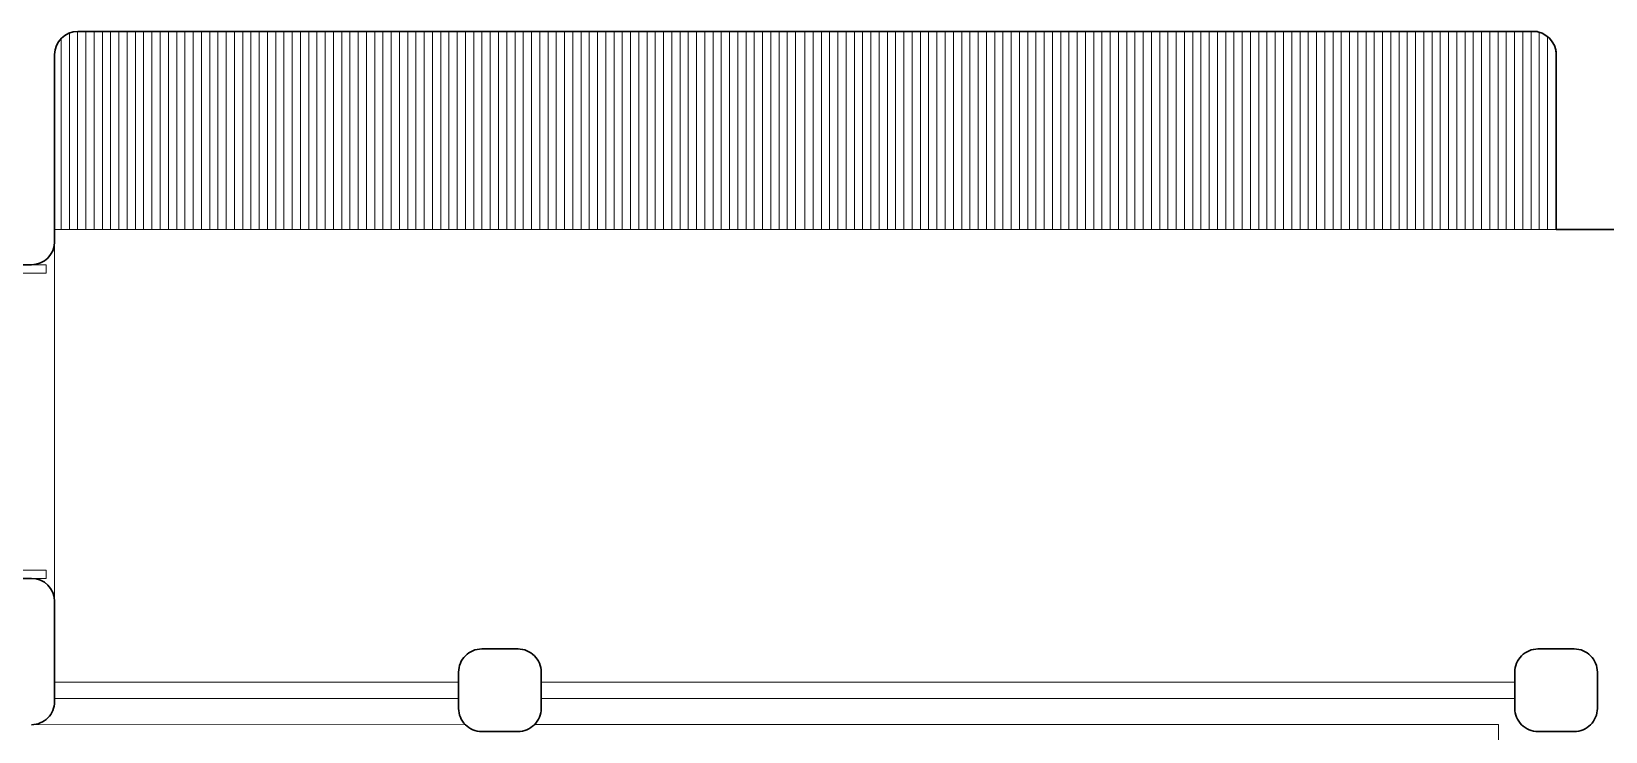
# Model space of a CAD drawing. Header units: metres. Extents: x -44 to 358, y -246 to 48.
# Drawn here: x 83.094 to 87.863, y -100.135 to -98.014 of the extents above; entities that cross this region are included whole.
import ezdxf

# ---------------------------------------------------------------- set-up
doc = ezdxf.new("R2010")
doc.units = ezdxf.units.M
doc.header["$LTSCALE"] = 0.3
for name, color, linetype, lineweight in [('A-DOOR', 7, 'Continuous', 5), ('A-WALL', 7, 'Continuous', 30), ('closets', 33, 'Continuous', 0), ('muros bajitos', 252, 'Continuous', 5), ('piso', 251, 'Continuous', 18)]:
    doc.layers.add(name, color=color, linetype=linetype, lineweight=lineweight)

# ---------------------------------------------------------------- blocks, each defined once
blk = doc.blocks.new('puerta 1.00')
at = {"layer": 'A-DOOR'}
for p, q in [((-0.15, -0.0125), (-0.9369, -0.3949)), ((-0.1376, -0.038), (-0.9245, -0.4204)), ((-0.1376, -0.038), (-0.15, -0.0125)), ((-0.8946, -0.3743), (-0.8996, -0.3641)), ((-0.8777, -0.3661), (-0.8826, -0.3559)), ((-0.9369, -0.3949), (-0.9245, -0.4204)), ((-0.8822, -0.3998), (-0.8772, -0.4101)), ((-0.8653, -0.3916), (-0.8603, -0.4018))]:
    blk.add_line(p, q, dxfattribs=at)
for points in [[(-0.05, 0), (-0.05, -0.025), (-0.125, -0.025), (-0.125, -0.0125), (-0.2, -0.0125), (-0.2, 0), (-0.05, 0)], [(-0.05, -0.95), (-0.05, -0.925), (-0.125, -0.925), (-0.125, -0.9375), (-0.2, -0.9375), (-0.2, -0.95), (-0.05, -0.95)]]:
    blk.add_lwpolyline(points, dxfattribs=at)
blk.add_arc((0.0366, 0.1602), 1.1229, 211.1336, 257.8343, dxfattribs=at)
for points in [[(-0.8982, -0.3642), (-0.9033, -0.3642), (-0.912, -0.3591), (-0.917, -0.3504), (-0.917, -0.3403), (-0.912, -0.3316), (-0.9033, -0.3265), (-0.8932, -0.3265), (-0.8844, -0.3316), (-0.8794, -0.3403), (-0.8794, -0.3504), (-0.8844, -0.3591), (-0.8932, -0.3642), (-0.8982, -0.3642)], [(-0.8617, -0.4394), (-0.8667, -0.4394), (-0.8754, -0.4344), (-0.8805, -0.4256), (-0.8805, -0.4156), (-0.8754, -0.4068), (-0.8667, -0.4018), (-0.8566, -0.4018), (-0.8479, -0.4068), (-0.8428, -0.4156), (-0.8428, -0.4257), (-0.8479, -0.4344), (-0.8566, -0.4394), (-0.8617, -0.4394)]]:
    blk.add_open_spline(points, degree=2, dxfattribs=at)
blk = doc.blocks.new('PL MUEBLES 2N NASAS 09')
at = {"layer": 'closets'}
h = blk.add_hatch(dxfattribs=at)
h.set_pattern_fill('LINE', color=2, scale=0.2, angle=90)
h.set_pattern_definition([(90, (-744.81614, 303.277383), (-0.025, 2e-18), [])])
edge = h.paths.add_edge_path()
edge.add_line((215.2124, 53.5353), (215.2124, 53.0056))
edge.add_line((215.2124, 53.0056), (217.4718, 53.0053))
edge.add_line((217.4718, 53.0053), (217.4717, 53.6053))
edge.add_line((217.4717, 53.6053), (217.2513, 53.6053))
edge.add_line((217.2513, 53.6053), (215.2824, 53.6053))
edge.add_arc((215.2824, 53.5353), 0.07, 90, 180)
h = blk.add_hatch(dxfattribs=at)
h.set_pattern_fill('LINE', color=2, scale=0.2, angle=90)
h.set_pattern_definition([(90, (-742.36294, 303.277383), (-0.025, 2e-18), [])])
edge = h.paths.add_edge_path()
edge.add_arc((219.6884, 53.5337), 0.0734, 1.2707, 77.3678)
edge.add_line((219.7045, 53.6053), (217.6445, 53.6053))
edge.add_line((217.6445, 53.6053), (217.4752, 53.6053))
edge.add_line((217.4752, 53.6053), (217.482, 53.0053))
edge.add_line((217.482, 53.0053), (219.7618, 53.0053))
edge.add_line((219.7618, 53.0053), (219.7618, 53.5353))
at = {"layer": 'A-WALL', "color": 2}
for p, q in [((215.2824, 53.6053), (219.7045, 53.6053)), ((215.2124, 53.5353), (215.2124, 52.9685)), ((219.7618, 53.5453), (219.7618, 53.0053)), ((223.8418, 53.0053), (219.7618, 53.0053)), ((215.1424, 52.8985), (215.0824, 52.8985)), ((215.1424, 51.9485), (215.0824, 51.9485)), ((215.2124, 51.8785), (215.2124, 51.5845)), ((215.2124, 51.8785), (215.2124, 51.5752))]:
    blk.add_line(p, q, dxfattribs=at)
for points in [[(216.5064, 51.4845), (216.6164, 51.4845, 0.414214), (216.6864, 51.5545), (216.6864, 51.6645, 0.414214), (216.6164, 51.7345), (216.5064, 51.7345, 0.414214), (216.4364, 51.6645), (216.4364, 51.5545, 0.414214)], [(219.7064, 51.4845), (219.8164, 51.4845, 0.414214), (219.8864, 51.5545), (219.8864, 51.6645, 0.414214), (219.8164, 51.7345), (219.7064, 51.7345, 0.414214), (219.6364, 51.6645), (219.6364, 51.5545, 0.414214)]]:
    blk.add_lwpolyline(points, format="xyb", close=True, dxfattribs=at)
for centre, start, end in [((215.2824, 53.5353), 90, 180), ((219.6915, 53.5353), 360, 90), ((215.1424, 52.9685), 270, 0), ((215.1424, 51.8785), 0, 90), ((215.1424, 51.5752), 269.9997, 360)]:
    blk.add_arc(centre, 0.07, start, end, dxfattribs=at)
at = {"layer": 'closets', "color": 2}
blk.add_line((215.2124, 53.0053), (219.7618, 53.0053), dxfattribs=at)
at = {"layer": 'muros bajitos', "color": 2}
for p, q in [((216.4364, 51.6345), (215.2124, 51.6345)), ((219.635, 51.6345), (216.6864, 51.6345)), ((216.4364, 51.5845), (215.2124, 51.5845)), ((219.6361, 51.5845), (216.6864, 51.5845))]:
    blk.add_line(p, q, dxfattribs=at)
at = {"layer": 'piso', "color": 2}
for p, q in [((215.2124, 52.9685), (215.2124, 51.8785)), ((215.1424, 51.5052), (216.4567, 51.5053)), ((216.6662, 51.5053), (219.5864, 51.5053)), ((219.5864, 51.5053), (219.5864, 45.7947))]:
    blk.add_line(p, q, dxfattribs=at)
at = {"layer": 'A-DOOR', "color": 2, "xscale": -1, "rotation": 180}
blk.add_blockref('puerta 1.00', (215.2374, 51.9485), dxfattribs=at)

msp = doc.modelspace()

# ---------------------------------------------------------------- block references
msp.add_blockref('PL MUEBLES 2N NASAS 09', (-132.0484004, -151.6197483))

doc.saveas('drawing.dxf')
